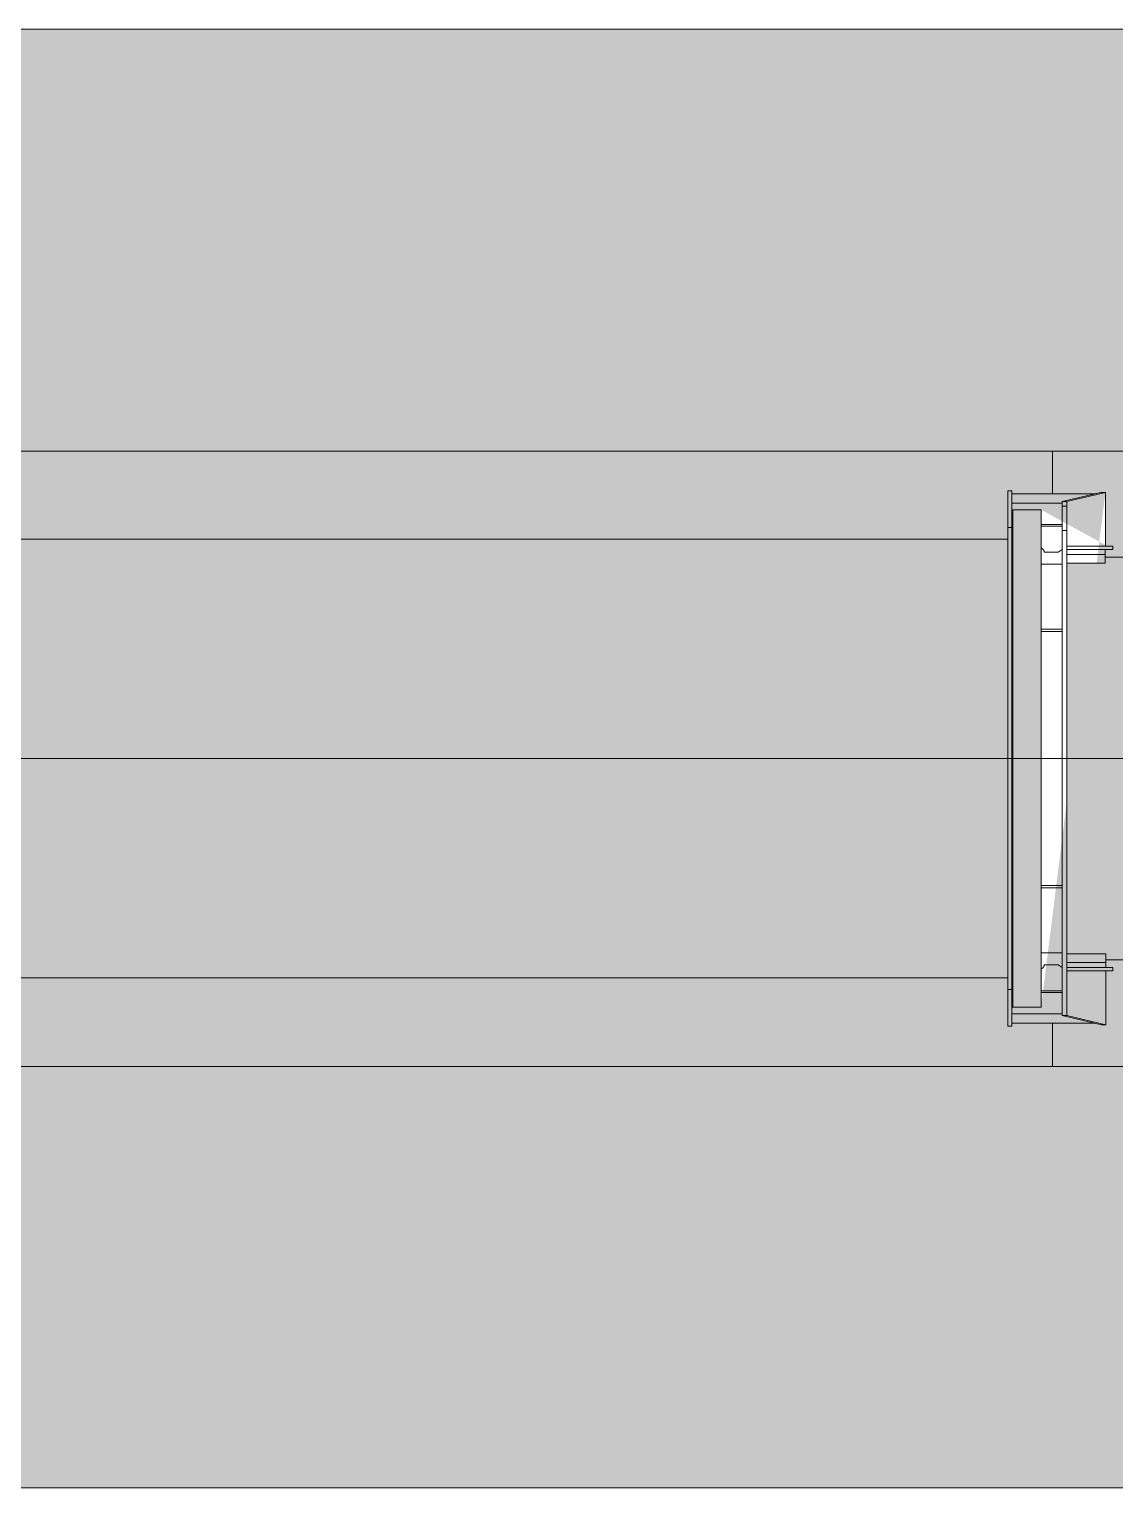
# Model space of a CAD drawing. Header units: millimetres. Extents: x -5368 to 16281, y -22441 to 15493.
# Drawn here: x 2265 to 4490, y -19495 to -16505 of the extents above; entities that cross this region are included whole.
import ezdxf

# ---------------------------------------------------------------- set-up
doc = ezdxf.new("R2010")
doc.units = ezdxf.units.MM
doc.set_wipeout_variables(frame=1)
doc.layers.add('Техника. Кран GROVE GMK 5220', color=250, linetype='Continuous', lineweight=20)
doc.layers.add('Техника. Кран GROVE GMK 5220 Штрих', color=7, linetype='Continuous', true_color=0xe8e8e8)

# ---------------------------------------------------------------- blocks, each defined once
blk = doc.blocks.new('GMK 5220-20221114.220117')
at = {"color": 0, "linetype": 'ByBlock', "lineweight": -2, "transparency": 16777216}
blk.add_wipeout([(-7990.274600000003, 1375.684500000003), (-7990.274600000003, 1370.0000000000018), (-9050.274299999988, 1370.0000000000018), (-9266.055399999983, 1362.4213000000036), (-9266.055399999983, 1362.4213000000036), (-9279.333880071095, 1358.494114727484), (-9290.312367144594, 1350.055297349396), (-9297.52251962198, 1338.2335158247479), (-9300, 1324.609900000003), (-9300, -1324.5767360674508), (-9300, -1324.5767360674508), (-9297.531615311513, -1338.2104565807522), (-9290.323692488211, -1350.0433390097487), (-9279.341420759916, -1358.4908810008274), (-9266.055399999983, -1362.421899999992), (-9266.055399999983, -1362.421899999994), (-9190.275064885936, -1369.9999027461236), (-9050.27409999998, -1369.9997000000012), (-7990.274299999989, -1369.9997000000012), (-7954.431099999986, -1369.9997000000012), (-7954.431099999986, -1374.315499999997), (-7700.27429999999, -1374.315499999997), (-7579.589799999986, -1495), (4010.000000000002, -1495), (4010.000000000002, 1495), (-7578.587499999992, 1495), (-7697.902999999991, 1375.684500000003)], dxfattribs=at)
at = {"layer": 'Техника. Кран GROVE GMK 5220 Штрих', "ltscale": 15, "true_color": 0xadadad, "transparency": 16777216}
h = blk.add_hatch(color=253, dxfattribs=at)
h.dxf.hatch_style = 1
edge = h.paths.add_edge_path()
edge.add_line((-7697.902999999991, 1375.684500000003), (-7990.274600000004, 1375.684500000003))
edge.add_line((-7990.274600000004, 1375.684500000003), (-7990.274600000004, 1370))
edge.add_line((-7990.274600000004, 1370), (-9050.27429999999, 1370))
edge.add_line((-9050.27429999999, 1370), (-9266.055399999983, 1362.421300000002))
edge.add_arc((-9262.137307135039, 1324.761572652587), 37.86299665345996, 95.93964551695852, 180.2295176523345)
edge.add_line((-9300, 1324.609900000003), (-9300, -1324.576736067451))
edge.add_arc((-9262.137286367146, -1324.762003647508), 37.8631669002969, 179.7196459344161, 264.0603496896938)
edge.add_line((-9266.055399999983, -1362.421899999994), (-9190.275064885936, -1369.999902746124))
edge.add_line((-9190.275064885936, -1369.999902746124), (-9050.27409999998, -1369.9997))
edge.add_line((-9050.27409999998, -1369.9997), (-7990.27429999999, -1369.9997))
edge.add_line((-7990.27429999999, -1369.9997), (-7954.431099999987, -1369.9997))
edge.add_line((-7954.431099999987, -1369.9997), (-7954.431099999987, -1374.315499999997))
edge.add_line((-7954.431099999987, -1374.315499999997), (-7700.27429999999, -1374.315499999997))
edge.add_line((-7700.27429999999, -1374.315499999997), (-7579.589799999987, -1495))
edge.add_line((-7579.589799999987, -1495), (4010, -1495))
edge.add_line((4010, -1495), (4010, 1495))
edge.add_line((4010, 1495), (-7578.587499999994, 1495))
edge.add_line((-7578.587499999994, 1495), (-7697.902999999991, 1375.684500000003))
h.paths.add_polyline_path([(-5186.091699999992, 1495), (-7578.587499999994, 1495), (-7697.902999999991, 1375.684500000003), (-5186.09169999999, 1375.684500000003)], flags=16)
h.paths.add_polyline_path([(-5186.09169999999, -1495), (-7579.589799999987, -1495), (-7700.27429999999, -1374.315499999997), (-5186.09169999999, -1374.315499999997)], flags=17)
edge = h.paths.add_edge_path(flags=17)
edge.add_line((-7954.431099999987, -1369.9997), (-7954.431099999987, -1361.999899999995))
edge.add_line((-7954.431099999987, -1361.999899999995), (-7857.141999999993, -1361.999899999995))
edge.add_line((-7857.141999999993, -1361.999899999995), (-7734.489974216209, -1349.724318219334))
edge.add_arc((-7738.274001041295, -1311.913494103718), 37.99970104244343, 275.7150106783071, 360.0004434482786)
edge.add_line((-7700.27429999999, -1311.913199999995), (-7700.273816000961, 1312.389472202889))
edge.add_arc((-7738.274099999978, 1312.389200000012), 38.0002839999915, 0.0004104199853870557, 82.98398799912731)
edge.add_line((-7733.632490037358, 1350.104939964051), (-7895.274600000004, 1370))
edge.add_line((-7895.274600000004, 1370), (-9050.27429999999, 1370))
edge.add_line((-9050.27429999999, 1370), (-9266.055399999983, 1362.421300000002))
edge.add_arc((-9262.137307135039, 1324.761572652587), 37.86299665345996, 95.93964551695852, 180.2295176523345)
edge.add_line((-9300, 1324.609900000003), (-9300, -1324.576736067451))
edge.add_arc((-9262.137286367146, -1324.762003647508), 37.8631669002969, 179.7196459344161, 264.0603496896938)
edge.add_line((-9266.055399999983, -1362.421899999994), (-9190.275064885936, -1369.999902746124))
edge.add_line((-9190.275064885936, -1369.999902746124), (-9050.27409999998, -1369.9997))
edge.add_line((-9050.27409999998, -1369.9997), (-7990.27429999999, -1369.9997))
edge.add_line((-7990.27429999999, -1369.9997), (-7954.431099999987, -1369.9997))
at = {"color": 0, "linetype": 'ByBlock', "lineweight": -2, "ltscale": 15, "transparency": 16777216}
for p, q in [((-1610.980261799821, 631.4345950014758), (-5433.830747407075, 631.4345950014758)), ((-4362.231572012592, 631.4345950014758), (-4362.231572012592, -630.0655950014698)), ((-1610.980261799821, -630.0655950014698), (-5131.996912644943, -630.0655950014698))]:
    blk.add_line(p, q, dxfattribs=at)
blk.add_lwpolyline([(-7697.902999999991, 1375.684500000003), (-7990.274600000004, 1375.684500000003), (-7990.274600000004, 1370), (-9050.27429999999, 1370), (-9266.055399999983, 1362.421300000002, 0.3853159176651961), (-9300, 1324.609900000003), (-9300, -1324.576736067451, 0.3855706637299563), (-9266.055399999983, -1362.421899999994), (-9190.275064885936, -1369.999902746124), (-9050.27409999998, -1369.9997), (-7990.27429999999, -1369.9997), (-7954.431099999987, -1369.9997), (-7954.431099999987, -1374.315499999997), (-7700.27429999999, -1374.315499999997), (-7579.589799999987, -1495), (4010, -1495), (4010, 1495), (-7578.587499999994, 1495)], format="xyb", close=True, dxfattribs=at)
blk = doc.blocks.new('GMK 5220-20250112.122459')
at = {"color": 0, "linetype": 'ByBlock', "lineweight": -2, "transparency": 16777216}
blk.add_wipeout([(-7.999999999999886, 548.5016699999983), (-8.041700000001697, 542.5000000000002), (-177.56780000000447, 542.5000000000002), (-190.22239999999886, 545.4524900000035), (-199.99100000000192, 545.4524900000035), (-199.99100000000192, 435.5000000000002), (-215.21640000000485, 435.5000000000002), (-215.21640000000485, 428.5000000000002), (-199.50000000000006, 428.5000000000002), (-199.50000000000006, 400.5000000000002), (-121.00000000000011, 400.5000000000002), (-121.00000000000011, -400.49959999999544), (-200.91660000000417, -400.49959999999544), (-200.91660000000417, -428.4999999999999), (-215.21640000000485, -428.4999999999999), (-215.21640000000485, -435.4999999999998), (-200.91660000000417, -435.4999999999998), (-200.91660000000417, -545.7759000000003), (-191.60840000000456, -545.7759000000003), (-177.56769999999966, -542.5000000000001), (-7.999999999999886, -542.5000000000001), (-7.999999999999886, -548.4999999999999), (0, -548.4999999999999), (0, 548.5000000000005)], dxfattribs=at)
at = {"layer": 'Техника. Кран GROVE GMK 5220 Штрих', "ltscale": 15, "transparency": 16777216}
h = blk.add_hatch(color=256, dxfattribs=at)
h.dxf.hatch_style = 1
h.paths.add_polyline_path([(0, 548.5), (-8, 548.5016699999978), (-8.041700000001583, 542.5), (-177.5678000000044, 542.5), (-190.2223999999987, 545.4524900000033), (-199.9910000000018, 545.4524900000033), (-199.9910000000018, 435.5), (-215.2164000000048, 435.5), (-215.2164000000048, 428.5), (-199.5, 428.5), (-199.5, 400.5), (-121, 400.5), (-121, -400.4995999999956), (-200.9166000000041, -400.4995999999956), (-200.9166000000041, -428.5), (-215.2164000000048, -428.5), (-215.2164000000048, -435.5), (-200.9166000000041, -435.5), (-200.9166000000041, -545.7759000000005), (-191.6084000000046, -545.7759000000005), (-177.5676999999996, -542.5), (-8, -542.5), (-8, -548.5), (0, -548.5)])
h.paths.add_polyline_path([(-10.11319999999978, -510), (-68, -510), (-68, 510), (-10.11319999999978, 510)], flags=16)
edge = h.paths.add_edge_path(flags=17)
edge.add_line((-199.9910000000018, 437.4999900000039), (-199.9910000000018, 545.4524900000033))
edge.add_line((-68, -510), (-68, 510))
h = blk.add_hatch(color=256, dxfattribs=at)
h.dxf.hatch_style = 1
h.set_gradient(color1=(173, 173, 173), tint=1, name='CYLINDER')
h.paths.add_polyline_path([(-10.11319999999978, 0), (-68, 0), (-68, 510), (-10.11319999999978, 510)])
h = blk.add_hatch(color=256, dxfattribs=at)
h.dxf.hatch_style = 1
h.set_gradient(color1=(173, 173, 173), tint=1, name='CYLINDER')
h.paths.add_polyline_path([(-10.11319999999978, -510), (-68, -510), (-68, 0), (-10.11319999999978, 0)])
at = {"color": 0, "linetype": 'ByBlock', "lineweight": -2, "ltscale": 15, "transparency": 16777216}
for points in [[(0, 548.5), (-8, 548.5016699999978), (-8.041700000001583, 542.5), (-177.5678000000044, 542.5), (-190.2223999999987, 545.4524900000033), (-199.9910000000018, 545.4524900000033), (-199.9910000000018, 435.5), (-215.2164000000048, 435.5), (-215.2164000000048, 428.5), (-199.5, 428.5), (-199.5, 400.5), (-121, 400.5), (-121, -400.4995999999956), (-200.9166000000041, -400.4995999999956), (-200.9166000000041, -428.5), (-215.2164000000048, -428.5), (-215.2164000000048, -435.5), (-200.9166000000041, -435.5), (-200.9166000000041, -545.7759000000005), (-191.6084000000046, -545.7759000000005), (-177.5676999999996, -542.5), (-8, -542.5), (-8, -548.5), (0, -548.5), (0, 548.5)], [(-199.9910000000018, 437.4999900000039), (-199.9910000000018, 545.4524900000033)], [(-121, 526.7478400000036), (-199.9910000000018, 545.4524900000033)], [(-190.2223999999987, 545.4524900000033), (-199.9910000000018, 545.4524900000033)], [(-111, 526.7478400000036), (-190.2223999999987, 545.4524900000033)], [(-177.5678000000044, 542.5), (-8.041700000001583, 542.5)], [(-8.041700000001583, 542.5), (-8.041700000001583, 523.5012100000022)], [(-8, 548.5016699999978), (-8, 547.4616800000003)], [(0, 548.5), (-8, 548.5)], [(0, 547.4607800000013), (0, 548.4999400000015)], [(0, 512.9840299999996), (0, 547.4607800000013)], [(-121, 517.3903199999986), (-121, 526.7478400000036)], [(-111, 526.7478400000036), (-121, 526.7478400000036)], [(-121, 467.4553999999989), (-121, 517.3903199999986)], [(-111, 517.3903199999986), (-121, 517.3903199999986)], [(-111, 517.3903199999986), (-111, 526.7478400000036)], [(-111, 523.5), (-8.041700000001583, 523.5)], [(-111, 467.4553999999989), (-111, 517.3903199999986)], [(-68, -510), (-68, 510)], [(-10.11319999999978, -510), (-10.11319999999978, 510)], [(-8.041700000001583, 523.5), (-8, -548.5)], [(-68, 479.4637199999997), (-111.0008999999991, 479.4637199999997)], [(0, 488.5018700000001), (0, 503.0007499999992)], [(-121, -526.7478499999997), (-121, 467.4553999999989)], [(-111, 467.4553999999989), (-121, 467.4553999999989)], [(-111.0008999999991, 475.9281899999987), (-68, 475.9281899999987)], [(-111.0001000000047, -526.7478499999997), (-111, 467.4553999999989)], [(-8, 473.5), (0, 473.5)], [(0, -548.5), (0, 473.5)], [(-215.2164000000048, 435.5), (-121, 435.5)], [(-215.2164000000048, 428.5), (-215.2164000000048, 435.5)], [(-215.2164000000048, 428.5), (-121, 428.5)], [(-199.5, 428.1518399999986), (-199.5, 418.5)], [(-193, 428.5), (-193, 428.1518300000025)], [(-103, 422.8951799999995), (-111, 428.5520299999989)], [(-74.5, 422.8951799999995), (-103, 422.8951799999995)], [(-199.5, 418.5), (-199.5, 418.4096900000004)], [(-199.5, 418.4097000000038), (-199.5, 404.6794599999994)], [(-199.5, 400.500970000001), (-199.5, 404.6794700000028)], [(-121, 418.4097000000038), (-199.4985000000015, 418.4097000000038)], [(-111, 398.5), (-68, 398.5)], [(-68, 265), (-111, 265)], [(-111, 260), (-68, 260)], [(-68, -260), (-111.0001000000047, -260)], [(-111.0001000000047, -265), (-68, -265)], [(-200.9166000000041, -428.5), (-200.9166000000041, -400.4995999999956)], [(-200.9166000000041, -418.5), (-121, -418.5)], [(-68, -398.5), (-111.0001000000047, -398.5)], [(-121, -428.5), (-215.2164000000048, -428.5)], [(-215.2164000000048, -435.5), (-215.2164000000048, -428.5)], [(-121, -435.5), (-215.2164000000048, -435.5)], [(-200.9166000000041, -435.5), (-200.9166000000041, -545.7759000000005)], [(-193, -428.1518299999952), (-193, -428.5)], [(-111, -428.552039999995), (-103, -422.8951899999956)], [(-103, -422.8951899999956), (-74.5, -422.8951899999956)], [(-68, -475.9282000000021), (-111.0008999999991, -475.9282000000021)], [(-8, -473.5), (0, -473.5)], [(-111.0008999999991, -479.4637299999958), (-68, -479.4637299999958)], [(-200.9166000000041, -545.7759000000005), (-121, -526.7478499999997)], [(-191.6084000000046, -545.7759000000005), (-111.0002000000022, -526.7478499999997)], [(-111.0001000000047, -526.7478499999997), (-121, -526.7478499999997)], [(-8.041700000001583, -523.5), (-111.0001000000047, -523.5)], [(-68, -510), (-65.88680000000022, -510)], [(-65.88680000000022, -510), (-58, -510)], [(-58, -510), (-18, -510)], [(-18, -510), (-10.11319999999978, -510)], [(-10.11319999999978, -510), (-8, -510)], [(-191.6084000000046, -545.7759000000005), (-200.9166000000041, -545.7759000000005)], [(-8.041700000001583, -542.5), (-177.5676999999996, -542.5)], [(-8, -548.5), (0, -548.5)]]:
    blk.add_lwpolyline(points, dxfattribs=at)
at = {"color": 0, "linetype": 'ByBlock', "lineweight": -2, "transparency": 16777216}
blk.add_lwpolyline([(-10.11319999999978, -510), (-68, -510), (-68, 510), (-10.11319999999978, 510)], close=True, dxfattribs=at)
at = {"color": 0, "linetype": 'ByBlock', "lineweight": -2, "ltscale": 15, "transparency": 16777216}
for points in [[(-68, 431.6344600000011), (-68.4094000000041, 431.4280399999989, 0.0071342111), (-68.8093000000008, 431.2119600000005, 0.007249947), (-69.19950000000244, 430.9857499999998, 0.0073784247), (-69.57960000000458, 430.7501899999988, 0.0075658366), (-69.94830000000366, 430.5053499999995, 0.0077522854), (-70.30540000000474, 430.2520000000004, 0.007917588100000001), (-70.64979999999923, 429.9901800000007, 0.008097512), (-70.98159999999916, 429.7207100000014, 0.0082768492), (-71.29960000000574, 429.4437499999985, 0.008469664), (-71.60390000000189, 429.160100000001, 0.0086466777), (-71.89350000000559, 428.8700299999982, 0.008839145), (-72.16879999999946, 428.5743199999997, 0.0090079516), (-72.42859999999928, 428.2733100000041, 0.009205033), (-72.67350000000442, 427.9677300000039, 0.0093801868), (-72.90260000000126, 427.6579800000036, 0.0095450899), (-73.1163000000015, 427.3448900000003, 0.0096402014), (-73.31390000000101, 427.0289300000004, 0.009875356), (-73.49610000000393, 426.7103600000046, 0.010167657), (-73.66219999999885, 426.3894900000014, 0.010070653), (-73.81290000000445, 426.0686600000045, 0.0095719329), (-73.94759999999951, 425.7489600000044, 0.01052289), (-74.0673999999999, 425.4241699999984, 0.012405564), (-74.17190000000119, 425.0924599999998, 0.0097881948), (-74.26090000000113, 424.7810200000022, 0.0039904304), (-74.33370000000286, 424.4995699999999, 0.013292867), (-74.39560000000347, 424.1430699999983, 0.022803663), (-74.45100000000093, 423.6013900000034, 0.011603381), (-74.49950000000536, 422.8963700000022, 0.006335945)], [(-74.49950000000536, -422.8950100000002), (-74.49330000000191, -423.2023300000001, 0.010719857), (-74.47409999999945, -423.5126000000018, 0.010334272), (-74.44150000000081, -423.8260000000009, 0.010207473), (-74.39560000000347, -424.1419999999998, 0.010428709), (-74.33529999999882, -424.4602000000014, 0.010485804), (-74.26090000000113, -424.7800900000002, 0.010490487), (-74.17150000000402, -425.1013299999977, 0.010444813), (-74.0673999999999, -425.4233699999968, 0.010447611), (-73.94770000000426, -425.7457700000014, 0.010375872), (-73.81290000000445, -426.0679999999993, 0.01032599), (-73.66219999999885, -426.3895100000009, 0.01021033), (-73.49610000000393, -426.7098100000003, 0.010118231), (-73.31390000000101, -427.0282799999986, 0.0099820293), (-73.1163000000015, -427.3444499999969, 0.009879967199999999), (-72.90250000000378, -427.6576700000005, 0.009687664), (-72.67350000000442, -427.9674000000014, 0.0094863224), (-72.4288000000015, -428.2728999999963, 0.009385713), (-72.16879999999946, -428.5740700000024, 0.0094067167), (-71.89270000000397, -428.8702499999999, 0.0089481018), (-71.60390000000189, -429.1599300000016, 0.0082104701), (-71.30280000000494, -429.4419300000009, 0.0088611942), (-70.98159999999916, -429.7206000000006, 0.010295415), (-70.63709999999992, -429.9967600000018, 0.0076418321), (-70.30540000000474, -430.2519400000019, 0.0026706716), (-69.99850000000151, -430.4790799999973, 0.010439663), (-69.57960000000458, -430.7501699999993, 0.017203819), (-68.90370000000257, -431.1401800000021, 0.0081522623), (-68, -431.6344699999972, 0.0042490292)]]:
    blk.add_lwpolyline(points, format="xyb", dxfattribs=at)
blk = doc.blocks.new('*U67')
at = {"color": 0, "linetype": 'ByBlock', "lineweight": -2, "ltscale": 15, "transparency": 16777216}
blk.add_blockref('GMK 5220-20221114.220117', (0, 0), dxfattribs=at)
blk.add_wipeout([(-15703.323, -313.49999999999636), (3.637978807091713e-12, -313.49999999999636), (3.637978807091713e-12, 313.5), (-15703.323, 313.5)], dxfattribs=at)
at = {"layer": 'Техника. Кран GROVE GMK 5220 Штрих', "ltscale": 15, "true_color": 0xadadad, "transparency": 16777216}
h = blk.add_hatch(color=253, dxfattribs=at)
h.dxf.hatch_style = 1
h.paths.add_polyline_path([(-15703.323, 313.4999999999818), (-15703.323, -313.5000000000182), (0, -313.5), (0, 313.5000000000001)])
at = {"color": 0, "linetype": 'ByBlock', "lineweight": -2, "ltscale": 15, "transparency": 16777216}
blk.add_lwpolyline([(-15703.323, 313.4999999999818), (-15703.323, -313.5000000000182), (0, -313.5), (0, 313.5000000000001)], close=True, dxfattribs=at)
blk.add_wipeout([(-13354.16666666666, -336.5), (9.094947017729282e-12, -336.5), (9.094947017729282e-12, 336.5), (-13354.16666666666, 336.5)], dxfattribs=at)
at = {"layer": 'Техника. Кран GROVE GMK 5220 Штрих', "ltscale": 15, "true_color": 0xadadad, "transparency": 16777216}
h = blk.add_hatch(color=253, dxfattribs=at)
h.dxf.hatch_style = 1
h.paths.add_polyline_path([(-13354.16666666667, 336.4999999999998), (-13354.16666666667, -336.5000000000002), (0, -336.5), (0, 336.5)])
at = {"color": 0, "linetype": 'ByBlock', "lineweight": -2, "ltscale": 15, "transparency": 16777216}
blk.add_lwpolyline([(-13354.16666666667, 336.4999999999998), (-13354.16666666667, -336.5000000000002), (0, -336.5), (0, 336.5)], close=True, dxfattribs=at)
blk.add_wipeout([(-11083.33333333333, -360.5000000000018), (-9.094947017729282e-13, -360.5000000000018), (-9.094947017729282e-13, 360.5), (-11083.33333333333, 360.5)], dxfattribs=at)
at = {"layer": 'Техника. Кран GROVE GMK 5220 Штрих', "ltscale": 15, "true_color": 0xadadad, "transparency": 16777216}
h = blk.add_hatch(color=253, dxfattribs=at)
h.dxf.hatch_style = 1
h.paths.add_polyline_path([(-11083.33333333333, 360.4999999999998), (-11083.33333333333, -360.5000000000002), (0, -360.5), (0, 360.5)])
at = {"color": 0, "linetype": 'ByBlock', "lineweight": -2, "ltscale": 15, "transparency": 16777216}
blk.add_lwpolyline([(-11083.33333333333, 360.4999999999998), (-11083.33333333333, -360.5000000000002), (0, -360.5), (0, 360.5)], close=True, dxfattribs=at)
blk.add_wipeout([(-8812.5, -386), (0, -386), (0, 386), (-8812.5, 386.0000000000018)], dxfattribs=at)
at = {"layer": 'Техника. Кран GROVE GMK 5220 Штрих', "ltscale": 15, "true_color": 0xadadad, "transparency": 16777216}
h = blk.add_hatch(color=253, dxfattribs=at)
h.dxf.hatch_style = 1
h.paths.add_polyline_path([(-8812.5, 386.0000000000009), (-8812.5, -385.9999999999991), (0, -386), (0, 386)])
at = {"color": 0, "linetype": 'ByBlock', "lineweight": -2, "ltscale": 15, "transparency": 16777216}
blk.add_lwpolyline([(-8812.5, 386.0000000000009), (-8812.5, -385.9999999999991), (0, -386), (0, 386)], close=True, dxfattribs=at)
blk.add_wipeout([(-6541.666666666666, -413), (0, -413), (0, 413), (-6541.666666666666, 413)], dxfattribs=at)
at = {"layer": 'Техника. Кран GROVE GMK 5220 Штрих', "ltscale": 15, "true_color": 0xadadad, "transparency": 16777216}
h = blk.add_hatch(color=253, dxfattribs=at)
h.dxf.hatch_style = 1
h.paths.add_polyline_path([(-6541.666666666666, 413.0000000000002), (-6541.666666666666, -412.9999999999998), (0, -413), (0, 413)])
at = {"color": 0, "linetype": 'ByBlock', "lineweight": -2, "ltscale": 15, "transparency": 16777216}
blk.add_lwpolyline([(-6541.666666666666, 413.0000000000002), (-6541.666666666666, -412.9999999999998), (0, -413), (0, 413)], close=True, dxfattribs=at)
blk.add_wipeout([(-4270.833333333333, -449.5), (450.2920061098748, -449.5), (450.2920061098748, 449.5), (-4270.833333333333, 449.5)], dxfattribs=at)
at = {"layer": 'Техника. Кран GROVE GMK 5220 Штрих', "ltscale": 15, "true_color": 0xadadad, "transparency": 16777216}
h = blk.add_hatch(color=253, dxfattribs=at)
h.dxf.hatch_style = 1
h.paths.add_polyline_path([(-4270.833333333333, 449.5000000000007), (-4270.833333333333, -449.4999999999993), (450.292006109875, -449.4999999999995), (450.292006109875, 449.5000000000005)])
at = {"color": 0, "linetype": 'ByBlock', "lineweight": -2, "ltscale": 15, "transparency": 16777216}
blk.add_lwpolyline([(-4270.833333333333, 449.5000000000007), (-4270.833333333333, -449.4999999999993), (450.292006109875, -449.4999999999995), (450.292006109875, 449.5000000000005)], close=True, dxfattribs=at)
at = {"color": 0, "linetype": 'ByBlock', "lineweight": -2, "ltscale": 15, "transparency": 16777216, "xscale": -1, "rotation": 180}
blk.add_blockref('GMK 5220-20250112.122459', (-4270.833333333333, 6.821210263296962e-13), dxfattribs=at)
at = {"color": 0, "linetype": 'ByBlock', "lineweight": 5, "ltscale": 15, "transparency": 16777216}
blk.add_lwpolyline([(0, 0), (-15998.96733250428, 0)], dxfattribs=at)

msp = doc.modelspace()

# ---------------------------------------------------------------- block references
at = {"layer": 'Техника. Кран GROVE GMK 5220', "transparency": 16777216, "rotation": 180}
msp.add_blockref('*U67', (0, -18000), dxfattribs=at)

doc.saveas('drawing.dxf')
